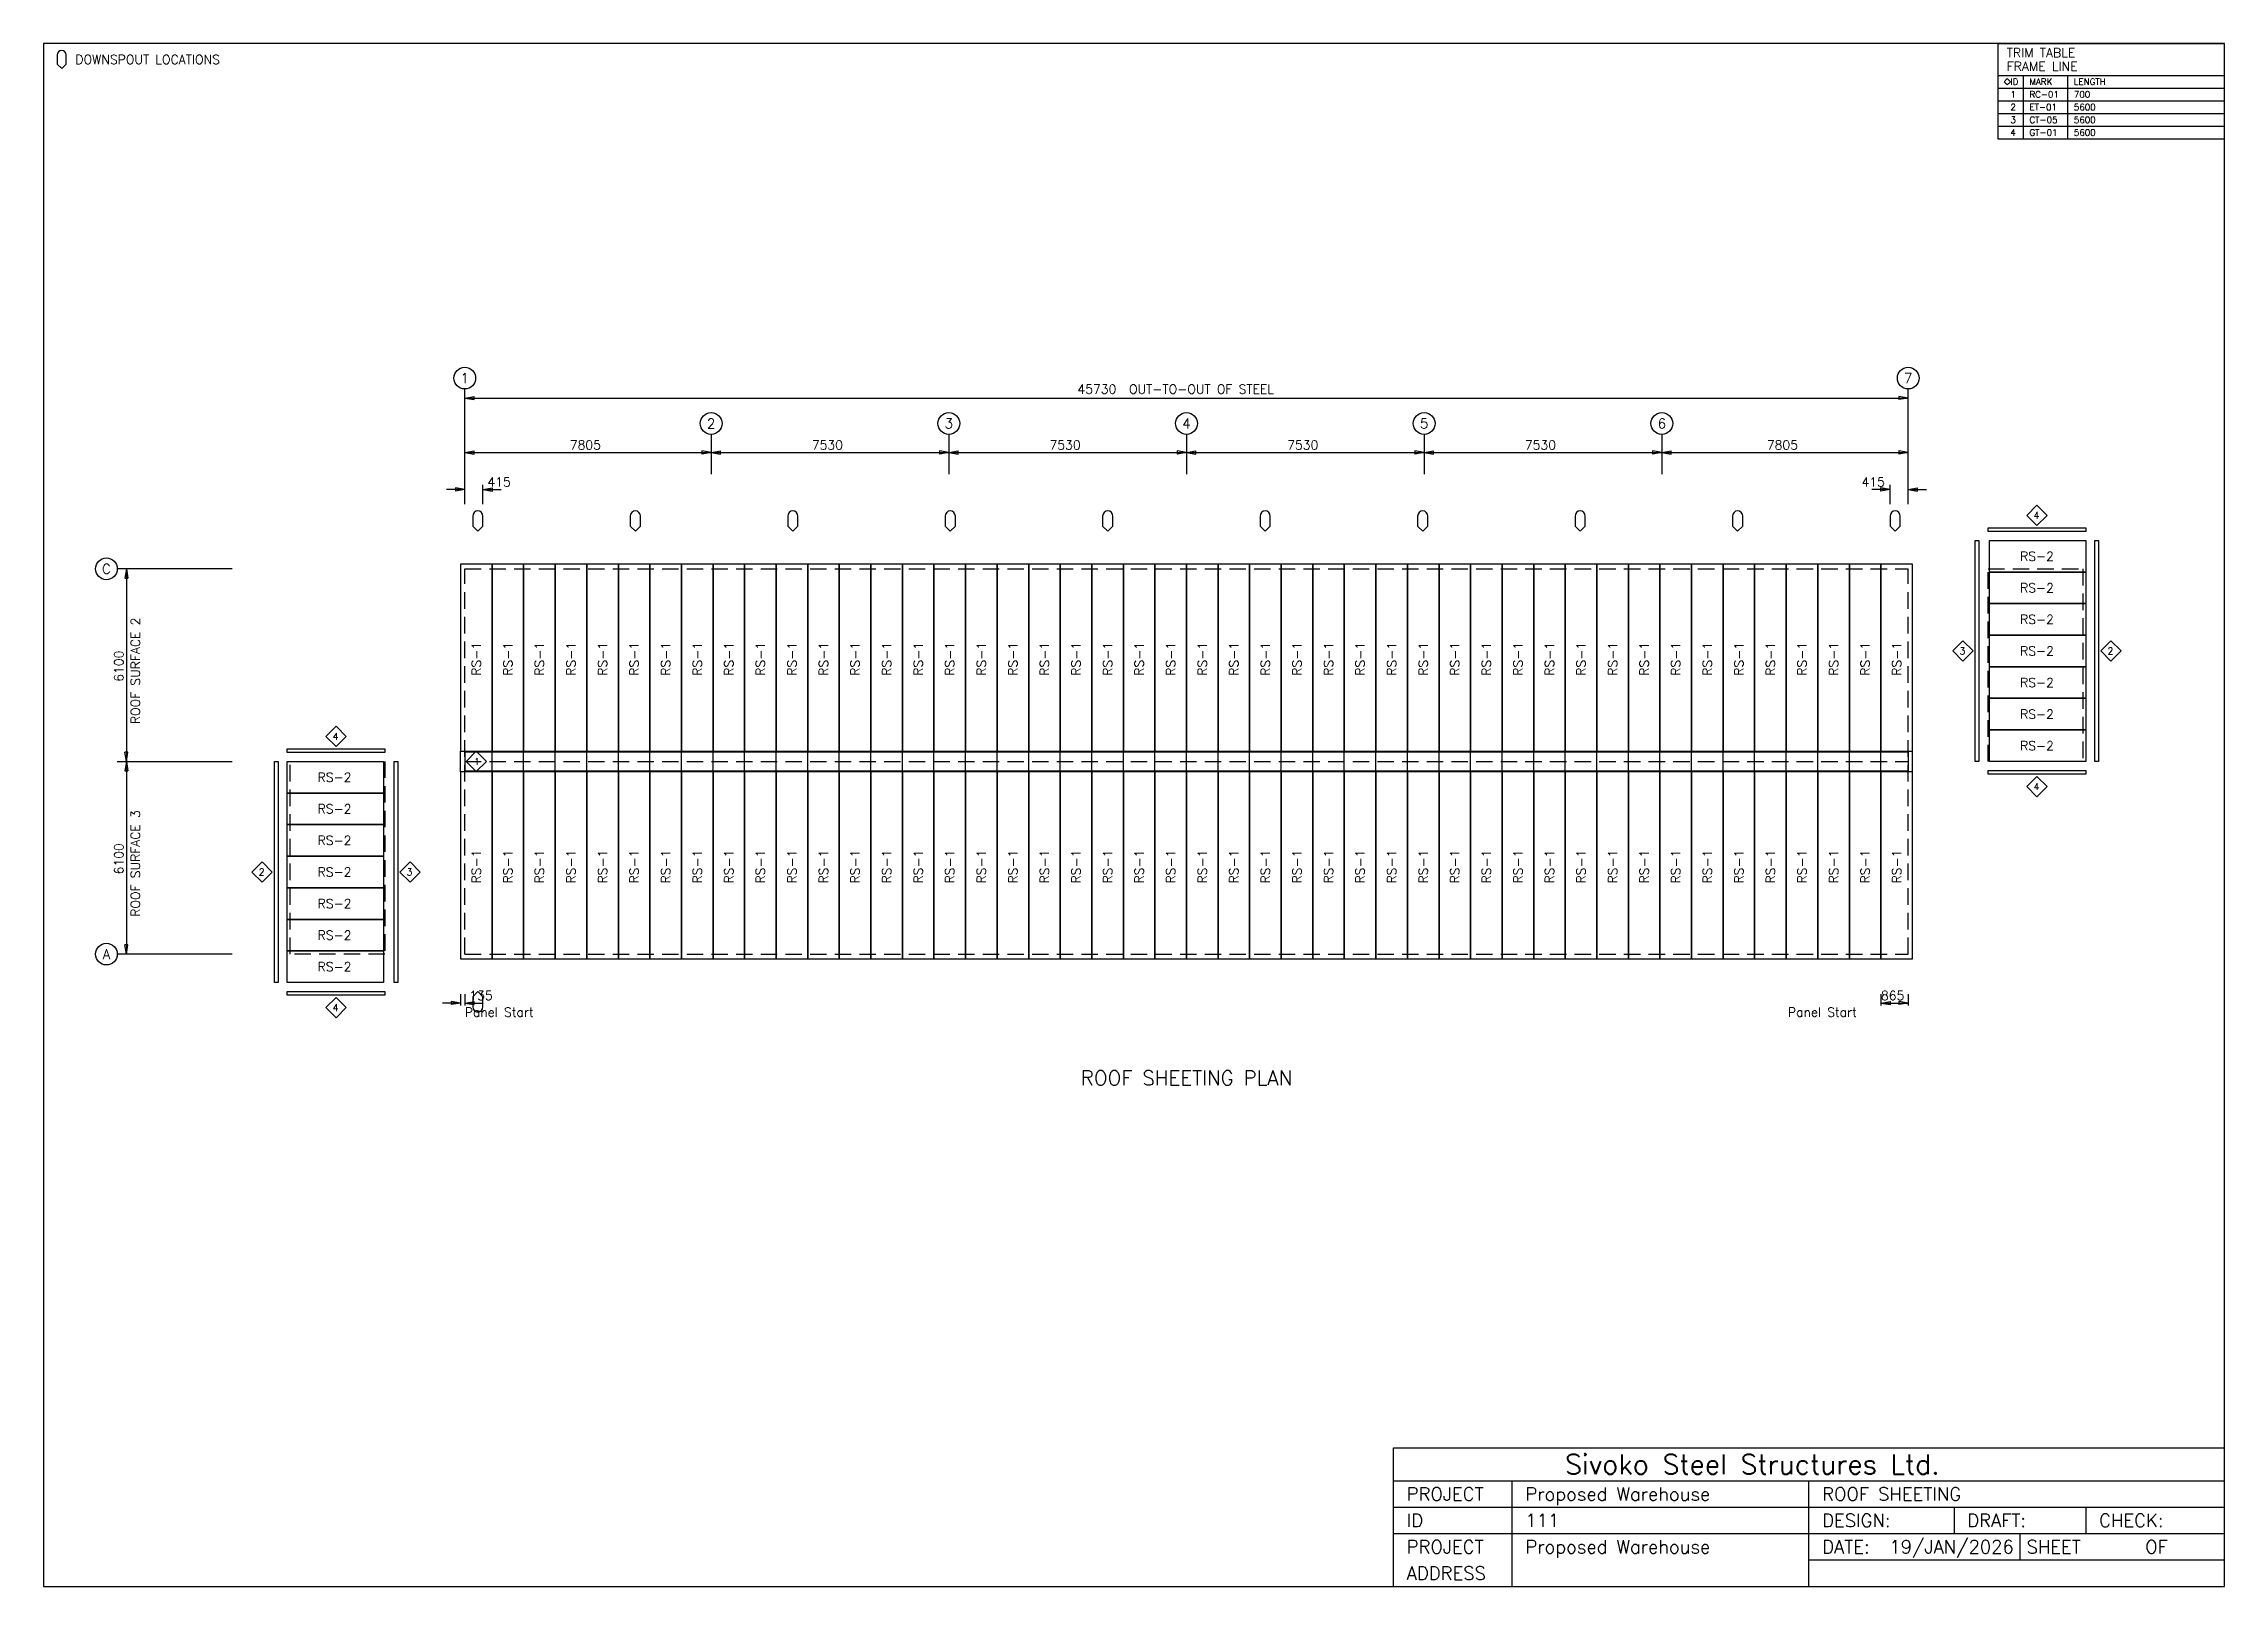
# Model space of a CAD drawing. Extents: x 0 to 69090, y 0 to 48856.
import ezdxf
from ezdxf.enums import TextEntityAlignment as Align

# ---------------------------------------------------------------- set-up
doc = ezdxf.new("R2010")
doc.units = 0
doc.linetypes.add('CONTIN', pattern=[0])
doc.linetypes.add('DASHED', pattern=[781.39, 522.29, -259.1])
doc.layers.get('0').update_dxf_attribs({"linetype": 'CONTIN'})
for name, color, linetype in [('1', 7, 'CONTIN'), ('11', 7, 'CONTIN'), ('12', 6, 'CONTIN'), ('13', 1, 'CONTIN'), ('14', 7, 'CONTIN'), ('15', 7, 'CONTIN'), ('2', 6, 'CONTIN'), ('22', 7, 'CONTIN'), ('3', 7, 'CONTIN'), ('5', 5, 'DASHED')]:
    doc.layers.add(name, color=color, linetype=linetype)
doc.styles.add('SIMPLEX', font='SIMPLEX')

# ---------------------------------------------------------------- blocks, each defined once
blk = doc.blocks.new('DIAMOND')
for p, q in [((0, 25.4), (-12.7, 12.7)), ((-12.7, 12.7), (0, 0)), ((12.7, 12.7), (0, 25.4)), ((0, 0), (12.7, 12.7))]:
    blk.add_line(p, q)
blk = doc.blocks.new('ARROW')
for p, q in [((0, 0), (-298.74792, 49.791317)), ((-298.74792, 49.791317), (-298.74792, -49.791317)), ((0, 0), (-298.74792, -49.791317))]:
    blk.add_line(p, q)
blk = doc.blocks.new('SHIELD')
for p, q in [((-12.7, 38.1), (-12.7, 12.7)), ((-12.7, 12.7), (0, 0)), ((0, 0), (12.7, 12.7)), ((12.7, 12.7), (12.7, 38.1))]:
    blk.add_line(p, q)
blk.add_arc((0, 38.1), 12.7, 0, 180)
blk = doc.blocks.new('ROFSHT')
at = {"layer": '1'}
for p, q in [((48257.8672, 13387.2559), (48257.8672, 13502.1582)), ((48257.8672, 13502.1582), (51357.8672, 13502.1582)), ((51357.8672, 13387.2559), (48257.8672, 13387.2559)), ((51357.8672, 13502.1582), (51357.8672, 13387.2559)), ((47855.707, 6100), (47855.707, 13099.999)), ((47855.707, 13099.999), (47970.6094, 13099.999)), ((47970.6094, 13099.999), (47970.6094, 6100)), ((48307.8672, 12099.999), (48307.8672, 13099.999)), ((48307.8672, 13099.999), (51357.8672, 13099.999)), ((51357.8672, 13099.999), (51357.8672, 12099.999)), ((51645.1211, 6100), (51645.1211, 13099.999)), ((51645.1211, 13099.999), (51760.0234, 13099.999)), ((51760.0234, 13099.999), (51760.0234, 6100)), ((-135.00105, 12349.2549), (-135.00105, 6428.56152)), ((864.99896, 12349.2549), (-135.00105, 12349.2549)), ((864.99896, 6428.56152), (864.99896, 12349.2549)), ((864.99896, 12349.2549), (864.99896, 6428.56152)), ((1864.9989, 12349.2549), (864.99896, 12349.2549)), ((1864.9989, 6428.56152), (1864.9989, 12349.2549)), ((1864.9989, 12349.2549), (1864.9989, 6428.56152)), ((2864.99902, 12349.2549), (1864.9989, 12349.2549)), ((2864.99902, 6428.56152), (2864.99902, 12349.2549)), ((2864.99902, 12349.2549), (2864.99902, 6428.56152)), ((3864.99902, 12349.2549), (2864.99902, 12349.2549)), ((3864.99902, 6428.56152), (3864.99902, 12349.2549)), ((3864.99902, 12349.2549), (3864.99902, 6428.56152)), ((4864.99902, 12349.2549), (3864.99902, 12349.2549)), ((4864.99902, 6428.56152), (4864.99902, 12349.2549)), ((4864.99902, 12349.2549), (4864.99902, 6428.56152)), ((5864.99951, 12349.2549), (4864.99902, 12349.2549)), ((5864.99902, 12349.2549), (5864.99902, 6428.56152)), ((6864.99854, 12349.2549), (5864.99902, 12349.2549)), ((5864.99951, 6428.56152), (5864.99951, 12349.2549)), ((6864.99854, 6428.56152), (6864.99854, 12349.2549)), ((6864.99854, 12349.2549), (6864.99854, 6428.56152)), ((7864.99902, 12349.2549), (6864.99854, 12349.2549)), ((7864.99902, 6428.56152), (7864.99902, 12349.2549)), ((7864.99902, 12349.2549), (7864.99902, 6428.56152)), ((8864.99902, 12349.2549), (7864.99902, 12349.2549)), ((8864.99902, 6428.56152), (8864.99902, 12349.2549)), ((8864.99902, 12349.2549), (8864.99902, 6428.56152)), ((9864.99902, 12349.2549), (8864.99902, 12349.2549)), ((9864.99902, 6428.56152), (9864.99902, 12349.2549)), ((9864.99902, 12349.2549), (9864.99902, 6428.56152)), ((10864.999, 12349.2549), (9864.99902, 12349.2549)), ((10864.999, 6428.56152), (10864.999, 12349.2549)), ((10864.999, 12349.2549), (10864.999, 6428.56152)), ((11864.999, 12349.2549), (10864.999, 12349.2549)), ((11864.999, 6428.56152), (11864.999, 12349.2549)), ((11864.999, 12349.2549), (11864.999, 6428.56152)), ((12864.999, 12349.2549), (11864.999, 12349.2549)), ((12864.999, 6428.56152), (12864.999, 12349.2549)), ((12864.999, 12349.2549), (12864.999, 6428.56152)), ((13864.998, 12349.2549), (12864.999, 12349.2549)), ((13864.998, 6428.56152), (13864.998, 12349.2549)), ((13864.998, 12349.2549), (13864.998, 6428.56152)), ((14864.998, 12349.2549), (13864.998, 12349.2549)), ((14864.998, 6428.56152), (14864.998, 12349.2549)), ((14864.998, 12349.2549), (14864.998, 6428.56152)), ((15864.998, 12349.2549), (14864.998, 12349.2549)), ((15864.998, 6428.56152), (15864.998, 12349.2549)), ((15864.998, 12349.2549), (15864.998, 6428.56152)), ((16864.998, 12349.2549), (15864.998, 12349.2549)), ((16864.998, 6428.56152), (16864.998, 12349.2549)), ((16864.998, 12349.2549), (16864.998, 6428.56152)), ((17864.998, 12349.2549), (16864.998, 12349.2549)), ((17864.998, 6428.56152), (17864.998, 12349.2549)), ((17865, 12349.2549), (17865, 6428.56152)), ((18864.998, 12349.2549), (17865, 12349.2549)), ((18864.998, 6428.56152), (18864.998, 12349.2549)), ((18864.998, 12349.2549), (18864.998, 6428.56152)), ((19864.998, 12349.2549), (18864.998, 12349.2549)), ((19864.998, 6428.56152), (19864.998, 12349.2549)), ((19865, 12349.2549), (19865, 6428.56152)), ((20864.998, 12349.2549), (19865, 12349.2549)), ((20864.998, 6428.56152), (20864.998, 12349.2549)), ((20864.998, 12349.2549), (20864.998, 6428.56152)), ((21864.998, 12349.2549), (20864.998, 12349.2549)), ((21864.998, 6428.56152), (21864.998, 12349.2549)), ((21864.998, 12349.2549), (21864.998, 6428.56152)), ((22864.998, 12349.2549), (21864.998, 12349.2549)), ((22864.998, 6428.56152), (22864.998, 12349.2549)), ((22865, 12349.2549), (22865, 6428.56152)), ((23864.998, 12349.2549), (22865, 12349.2549)), ((23864.998, 6428.56152), (23864.998, 12349.2549)), ((23864.998, 12349.2549), (23864.998, 6428.56152)), ((24864.998, 12349.2549), (23864.998, 12349.2549)), ((24864.998, 6428.56152), (24864.998, 12349.2549)), ((24864.998, 12349.2549), (24864.998, 6428.56152)), ((25864.998, 12349.2549), (24864.998, 12349.2549)), ((25864.998, 6428.56152), (25864.998, 12349.2549)), ((25865, 12349.2549), (25865, 6428.56152)), ((26864.998, 12349.2549), (25865, 12349.2549)), ((26864.998, 6428.56152), (26864.998, 12349.2549)), ((26865.002, 12349.2549), (26865.002, 6428.56152)), ((27865.002, 12349.2549), (26865.002, 12349.2549)), ((27864.9961, 12349.2549), (27864.9961, 6428.56152)), ((28864.998, 12349.2549), (27864.9961, 12349.2549)), ((27865.002, 6428.56152), (27865.002, 12349.2549)), ((28864.998, 6428.56152), (28864.998, 12349.2549)), ((28864.998, 12349.2549), (28864.998, 6428.56152)), ((29864.998, 12349.2549), (28864.998, 12349.2549)), ((29864.998, 6428.56152), (29864.998, 12349.2549)), ((29864.998, 12349.2549), (29864.998, 6428.56152)), ((30864.998, 12349.2549), (29864.998, 12349.2549)), ((30864.998, 6428.56152), (30864.998, 12349.2549)), ((30864.998, 12349.2549), (30864.998, 6428.56152)), ((31864.998, 12349.2549), (30864.998, 12349.2549)), ((31864.998, 6428.56152), (31864.998, 12349.2549)), ((31864.998, 12349.2549), (31864.998, 6428.56152)), ((32865, 12349.2549), (31864.998, 12349.2549)), ((32865, 6428.56152), (32865, 12349.2549)), ((32865, 12349.2549), (32865, 6428.56152)), ((33865.0039, 12349.2549), (32865, 12349.2549)), ((33864.9961, 12349.2549), (33864.9961, 6428.56152)), ((34864.9961, 12349.2549), (33864.9961, 12349.2549)), ((33865.0039, 6428.56152), (33865.0039, 12349.2549)), ((34864.9961, 6428.56152), (34864.9961, 12349.2549)), ((34864.9961, 12349.2549), (34864.9961, 6428.56152)), ((35864.9961, 12349.2549), (34864.9961, 12349.2549)), ((35864.9961, 6428.56152), (35864.9961, 12349.2549)), ((35864.9961, 12349.2549), (35864.9961, 6428.56152)), ((36865, 12349.2549), (35864.9961, 12349.2549)), ((36865, 6428.56152), (36865, 12349.2549)), ((36865, 12349.2549), (36865, 6428.56152)), ((37865, 12349.2549), (36865, 12349.2549)), ((37865, 6428.56152), (37865, 12349.2549)), ((37865, 12349.2549), (37865, 6428.56152)), ((38865, 12349.2549), (37865, 12349.2549)), ((38865, 6428.56152), (38865, 12349.2549)), ((38865, 12349.2549), (38865, 6428.56152)), ((39865, 12349.2549), (38865, 12349.2549)), ((39865, 6428.56152), (39865, 12349.2549)), ((39865, 12349.2549), (39865, 6428.56152)), ((40865.0039, 12349.2549), (39865, 12349.2549)), ((40864.9961, 12349.2549), (40864.9961, 6428.56152)), ((41864.9961, 12349.2549), (40864.9961, 12349.2549)), ((40865.0039, 6428.56152), (40865.0039, 12349.2549)), ((41864.9961, 6428.56152), (41864.9961, 12349.2549)), ((41864.9961, 12349.2549), (41864.9961, 6428.56152)), ((42865, 12349.2549), (41864.9961, 12349.2549)), ((42865, 6428.56152), (42865, 12349.2549)), ((42865, 12349.2549), (42865, 6428.56152)), ((43865, 12349.2549), (42865, 12349.2549)), ((43865, 6428.56152), (43865, 12349.2549)), ((43865, 12349.2549), (43865, 6428.56152)), ((44865, 12349.2549), (43865, 12349.2549)), ((44865, 6428.56152), (44865, 12349.2549)), ((44865, 12349.2549), (44865, 6428.56152)), ((45865, 12349.2549), (44865, 12349.2549)), ((45865, 6428.56152), (45865, 12349.2549)), ((48307.8672, 11099.999), (48307.8672, 12099.999)), ((48307.8672, 12099.999), (51357.8672, 12099.999)), ((51357.8672, 12099.999), (48307.8672, 12099.999)), ((51357.8672, 12099.999), (51357.8672, 11099.999)), ((48307.8672, 10099.999), (48307.8672, 11099.999)), ((48307.8672, 11099.999), (51357.8672, 11099.999)), ((51357.8672, 11099.999), (48307.8672, 11099.999)), ((51357.8672, 11099.999), (51357.8672, 10099.999)), ((48307.8672, 9099.99902), (48307.8672, 10099.999)), ((48307.8672, 10099.999), (51357.8672, 10099.999)), ((51357.8672, 10099.999), (48307.8672, 10099.999)), ((51357.8672, 10099.999), (51357.8672, 9099.99902)), ((48307.8672, 8100), (48307.8672, 9099.99902)), ((48307.8672, 9099.99902), (51357.8672, 9099.99902)), ((51357.8672, 9099.99902), (48307.8672, 9099.99902)), ((51357.8672, 9099.99902), (51357.8672, 8100)), ((48307.8672, 7100), (48307.8672, 8100)), ((48307.8672, 8100), (51357.8672, 8100)), ((51357.8672, 8100), (48307.8672, 8100)), ((51357.8672, 8100), (51357.8672, 7100)), ((48307.8672, 6100), (48307.8672, 7100)), ((48307.8672, 7100), (51357.8672, 7100)), ((51357.8672, 7100), (48307.8672, 7100)), ((51357.8672, 7100), (51357.8672, 6100)), ((-5627.8672, 6387.25781), (-5627.8672, 6502.16064)), ((-5627.8672, 6502.16064), (-2527.8672, 6502.16064)), ((-2527.8672, 6387.25781), (-5627.8672, 6387.25781)), ((-2527.8672, 6502.16064), (-2527.8672, 6387.25781)), ((-135.00105, 5771.43848), (-135.00105, 6431.83887)), ((-135.00105, 6428.56152), (864.99896, 6428.56152)), ((0, 6404.7998), (45730, 6404.7998)), ((0, 6404.7998), (0, 5795.2002)), ((864.99896, 5771.43848), (864.99896, 6431.83887)), ((864.99896, 5771.43848), (864.99896, 6431.83887)), ((864.99896, 6428.56152), (1864.9989, 6428.56152)), ((1864.9989, 5771.43848), (1864.9989, 6431.83887)), ((1864.9989, 5771.43848), (1864.9989, 6431.83887)), ((1864.9989, 6428.56152), (2864.99902, 6428.56152)), ((2864.99902, 5771.43848), (2864.99902, 6431.83887)), ((2864.99902, 5771.43848), (2864.99902, 6431.83887)), ((2864.99902, 6428.56152), (3864.99902, 6428.56152)), ((3864.99902, 5771.43848), (3864.99902, 6431.83887)), ((3864.99902, 5771.43848), (3864.99902, 6431.83887)), ((3864.99902, 6428.56152), (4864.99902, 6428.56152)), ((4864.99902, 5771.43848), (4864.99902, 6431.83887)), ((4864.99902, 5771.43848), (4864.99902, 6431.83887)), ((4864.99902, 6428.56152), (5864.99951, 6428.56152)), ((5864.99902, 5771.43848), (5864.99902, 6431.83887)), ((5864.99902, 6428.56152), (6864.99854, 6428.56152)), ((5864.99951, 5771.43848), (5864.99951, 6431.83887)), ((6864.99854, 5771.43848), (6864.99854, 6431.83887)), ((6864.99854, 5771.43848), (6864.99854, 6431.83887)), ((6864.99854, 6428.56152), (7864.99902, 6428.56152)), ((7864.99902, 5771.43848), (7864.99902, 6431.83887)), ((7864.99902, 5771.43848), (7864.99902, 6431.83887)), ((7864.99902, 6428.56152), (8864.99902, 6428.56152)), ((8864.99902, 5771.43848), (8864.99902, 6431.83887)), ((8864.99902, 5771.43848), (8864.99902, 6431.83887)), ((8864.99902, 6428.56152), (9864.99902, 6428.56152)), ((9864.99902, 5771.43848), (9864.99902, 6431.83887)), ((9864.99902, 5771.43848), (9864.99902, 6431.83887)), ((9864.99902, 6428.56152), (10864.999, 6428.56152)), ((10864.999, 5771.43848), (10864.999, 6431.83887)), ((10864.999, 5771.43848), (10864.999, 6431.83887)), ((10864.999, 6428.56152), (11864.999, 6428.56152)), ((11864.999, 5771.43848), (11864.999, 6431.83887)), ((11864.999, 5771.43848), (11864.999, 6431.83887)), ((11864.999, 6428.56152), (12864.999, 6428.56152)), ((12864.999, 5771.43848), (12864.999, 6431.83887)), ((12864.999, 5771.43848), (12864.999, 6431.83887)), ((12864.999, 6428.56152), (13864.998, 6428.56152)), ((13864.998, 5771.43848), (13864.998, 6431.83887)), ((13864.998, 5771.43848), (13864.998, 6431.83887)), ((13864.998, 6428.56152), (14864.998, 6428.56152)), ((14864.998, 5771.43848), (14864.998, 6431.83887)), ((14864.998, 5771.43848), (14864.998, 6431.83887)), ((14864.998, 6428.56152), (15864.998, 6428.56152)), ((15864.998, 5771.43848), (15864.998, 6431.83887)), ((15864.998, 5771.43848), (15864.998, 6431.83887)), ((15864.998, 6428.56152), (16864.998, 6428.56152)), ((16864.998, 5771.43848), (16864.998, 6431.83887)), ((16864.998, 5771.43848), (16864.998, 6431.83887)), ((16864.998, 6428.56152), (17864.998, 6428.56152)), ((17864.998, 5771.43848), (17864.998, 6431.83887)), ((17865, 5771.43848), (17865, 6431.83887)), ((17865, 6428.56152), (18864.998, 6428.56152)), ((18864.998, 5771.43848), (18864.998, 6431.83887)), ((18864.998, 5771.43848), (18864.998, 6431.83887)), ((18864.998, 6428.56152), (19864.998, 6428.56152)), ((19864.998, 5771.43848), (19864.998, 6431.83887)), ((19865, 5771.43848), (19865, 6431.83887)), ((19865, 6428.56152), (20864.998, 6428.56152)), ((20864.998, 5771.43848), (20864.998, 6431.83887)), ((20864.998, 5771.43848), (20864.998, 6431.83887)), ((20864.998, 6428.56152), (21864.998, 6428.56152)), ((21864.998, 5771.43848), (21864.998, 6431.83887)), ((21864.998, 5771.43848), (21864.998, 6431.83887)), ((21864.998, 6428.56152), (22864.998, 6428.56152)), ((22864.998, 5771.43848), (22864.998, 6431.83887)), ((22865, 5771.43848), (22865, 6431.83887)), ((22865, 6428.56152), (23864.998, 6428.56152)), ((23864.998, 5771.43848), (23864.998, 6431.83887)), ((23864.998, 5771.43848), (23864.998, 6431.83887)), ((23864.998, 6428.56152), (24864.998, 6428.56152)), ((24864.998, 5771.43848), (24864.998, 6431.83887)), ((24864.998, 5771.43848), (24864.998, 6431.83887)), ((24864.998, 6428.56152), (25864.998, 6428.56152)), ((25864.998, 5771.43848), (25864.998, 6431.83887)), ((25865, 5771.43848), (25865, 6431.83887)), ((25865, 6428.56152), (26864.998, 6428.56152)), ((26864.998, 5771.43848), (26864.998, 6431.83887)), ((26865.002, 5771.43848), (26865.002, 6431.83887)), ((26865.002, 6428.56152), (27865.002, 6428.56152)), ((27864.9961, 5771.43848), (27864.9961, 6431.83887)), ((27864.9961, 6428.56152), (28864.998, 6428.56152)), ((27865.002, 5771.43848), (27865.002, 6431.83887)), ((28864.998, 5771.43848), (28864.998, 6431.83887)), ((28864.998, 5771.43848), (28864.998, 6431.83887)), ((28864.998, 6428.56152), (29864.998, 6428.56152)), ((29864.998, 5771.43848), (29864.998, 6431.83887)), ((29864.998, 5771.43848), (29864.998, 6431.83887)), ((29864.998, 6428.56152), (30864.998, 6428.56152)), ((30864.998, 5771.43848), (30864.998, 6431.83887)), ((30864.998, 5771.43848), (30864.998, 6431.83887)), ((30864.998, 6428.56152), (31864.998, 6428.56152)), ((31864.998, 5771.43848), (31864.998, 6431.83887)), ((31864.998, 5771.43848), (31864.998, 6431.83887)), ((31864.998, 6428.56152), (32865, 6428.56152)), ((32865, 5771.43848), (32865, 6431.83887)), ((32865, 5771.43848), (32865, 6431.83887)), ((32865, 6428.56152), (33865.0039, 6428.56152)), ((33864.9961, 5771.43848), (33864.9961, 6431.83887)), ((33864.9961, 6428.56152), (34864.9961, 6428.56152)), ((33865.0039, 5771.43848), (33865.0039, 6431.83887)), ((34864.9961, 5771.43848), (34864.9961, 6431.83887)), ((34864.9961, 5771.43848), (34864.9961, 6431.83887)), ((34864.9961, 6428.56152), (35864.9961, 6428.56152)), ((35864.9961, 5771.43848), (35864.9961, 6431.83887)), ((35864.9961, 5771.43848), (35864.9961, 6431.83887)), ((35864.9961, 6428.56152), (36865, 6428.56152)), ((36865, 5771.43848), (36865, 6431.83887)), ((36865, 5771.43848), (36865, 6431.83887)), ((36865, 6428.56152), (37865, 6428.56152)), ((37865, 5771.43848), (37865, 6431.83887)), ((37865, 5771.43848), (37865, 6431.83887)), ((37865, 6428.56152), (38865, 6428.56152)), ((38865, 5771.43848), (38865, 6431.83887)), ((38865, 5771.43848), (38865, 6431.83887)), ((38865, 6428.56152), (39865, 6428.56152)), ((39865, 5771.43848), (39865, 6431.83887)), ((39865, 5771.43848), (39865, 6431.83887)), ((39865, 6428.56152), (40865.0039, 6428.56152)), ((40864.9961, 5771.43848), (40864.9961, 6431.83887)), ((40864.9961, 6428.56152), (41864.9961, 6428.56152)), ((40865.0039, 5771.43848), (40865.0039, 6431.83887)), ((41864.9961, 5771.43848), (41864.9961, 6431.83887)), ((41864.9961, 5771.43848), (41864.9961, 6431.83887)), ((41864.9961, 6428.56152), (42865, 6428.56152)), ((42865, 5771.43848), (42865, 6431.83887)), ((42865, 5771.43848), (42865, 6431.83887)), ((42865, 6428.56152), (43865, 6428.56152)), ((43865, 5771.43848), (43865, 6431.83887)), ((43865, 5771.43848), (43865, 6431.83887)), ((43865, 6428.56152), (44865, 6428.56152)), ((44865, 5771.43848), (44865, 6431.83887)), ((44865, 5771.43848), (44865, 6431.83887)), ((44865, 6428.56152), (45865, 6428.56152)), ((45730, 6404.7998), (45730, 5795.2002)), ((45865, 5771.43848), (45865, 6431.83887)), ((-6030.0278, -899.9989), (-6030.0278, 6100)), ((-6030.0278, 6100), (-5915.125, 6100)), ((-5915.125, 6100), (-5915.125, -899.9989)), ((-5627.8672, 5100.00049), (-5627.8672, 6100)), ((-5627.8672, 6100), (-2577.8672, 6100)), ((-2577.8672, 6100), (-2577.8672, 5100.00049)), ((-2240.6096, -899.9989), (-2240.6096, 6100)), ((-2240.6096, 6100), (-2125.7065, 6100)), ((-2125.7065, 6100), (-2125.7065, -899.9989)), ((-135.00105, 5771.43848), (-135.00105, -149.25562)), ((864.99896, 5771.43848), (-135.00105, 5771.43848)), ((45730, 5795.2002), (0, 5795.2002)), ((864.99896, -149.25562), (864.99896, 5771.43848)), ((864.99896, 5771.43848), (864.99896, -149.25562)), ((1864.9989, 5771.43848), (864.99896, 5771.43848)), ((1864.9989, -149.25562), (1864.9989, 5771.43848)), ((1864.9989, 5771.43848), (1864.9989, -149.25562)), ((2864.99902, 5771.43848), (1864.9989, 5771.43848)), ((2864.99902, -149.25562), (2864.99902, 5771.43848)), ((2864.99902, 5771.43848), (2864.99902, -149.25562)), ((3864.99902, 5771.43848), (2864.99902, 5771.43848)), ((3864.99902, -149.25562), (3864.99902, 5771.43848)), ((3864.99902, 5771.43848), (3864.99902, -149.25562)), ((4864.99902, 5771.43848), (3864.99902, 5771.43848)), ((4864.99902, -149.25562), (4864.99902, 5771.43848)), ((4864.99902, 5771.43848), (4864.99902, -149.25562)), ((5864.99951, 5771.43848), (4864.99902, 5771.43848)), ((5864.99902, 5771.43848), (5864.99902, -149.25562)), ((6864.99854, 5771.43848), (5864.99902, 5771.43848)), ((5864.99951, -149.25562), (5864.99951, 5771.43848)), ((6864.99854, -149.25562), (6864.99854, 5771.43848)), ((6864.99854, 5771.43848), (6864.99854, -149.25562)), ((7864.99902, 5771.43848), (6864.99854, 5771.43848)), ((7864.99902, -149.25562), (7864.99902, 5771.43848)), ((7864.99902, 5771.43848), (7864.99902, -149.25562)), ((8864.99902, 5771.43848), (7864.99902, 5771.43848)), ((8864.99902, -149.25562), (8864.99902, 5771.43848)), ((8864.99902, 5771.43848), (8864.99902, -149.25562)), ((9864.99902, 5771.43848), (8864.99902, 5771.43848)), ((9864.99902, -149.25562), (9864.99902, 5771.43848)), ((9864.99902, 5771.43848), (9864.99902, -149.25562)), ((10864.999, 5771.43848), (9864.99902, 5771.43848)), ((10864.999, -149.25562), (10864.999, 5771.43848)), ((10864.999, 5771.43848), (10864.999, -149.25562)), ((11864.999, 5771.43848), (10864.999, 5771.43848)), ((11864.999, -149.25562), (11864.999, 5771.43848)), ((11864.999, 5771.43848), (11864.999, -149.25562)), ((12864.999, 5771.43848), (11864.999, 5771.43848)), ((12864.999, -149.25562), (12864.999, 5771.43848)), ((12864.999, 5771.43848), (12864.999, -149.25562)), ((13864.998, 5771.43848), (12864.999, 5771.43848)), ((13864.998, -149.25562), (13864.998, 5771.43848)), ((13864.998, 5771.43848), (13864.998, -149.25562)), ((14864.998, 5771.43848), (13864.998, 5771.43848)), ((14864.998, -149.25562), (14864.998, 5771.43848)), ((14864.998, 5771.43848), (14864.998, -149.25562)), ((15864.998, 5771.43848), (14864.998, 5771.43848)), ((15864.998, -149.25562), (15864.998, 5771.43848)), ((15864.998, 5771.43848), (15864.998, -149.25562)), ((16864.998, 5771.43848), (15864.998, 5771.43848)), ((16864.998, -149.25562), (16864.998, 5771.43848)), ((16864.998, 5771.43848), (16864.998, -149.25562)), ((17864.998, 5771.43848), (16864.998, 5771.43848)), ((17864.998, -149.25562), (17864.998, 5771.43848)), ((17865, 5771.43848), (17865, -149.25562)), ((18864.998, 5771.43848), (17865, 5771.43848)), ((18864.998, -149.25562), (18864.998, 5771.43848)), ((18864.998, 5771.43848), (18864.998, -149.25562)), ((19864.998, 5771.43848), (18864.998, 5771.43848)), ((19864.998, -149.25562), (19864.998, 5771.43848)), ((19865, 5771.43848), (19865, -149.25562)), ((20864.998, 5771.43848), (19865, 5771.43848)), ((20864.998, -149.25562), (20864.998, 5771.43848)), ((20864.998, 5771.43848), (20864.998, -149.25562)), ((21864.998, 5771.43848), (20864.998, 5771.43848)), ((21864.998, -149.25562), (21864.998, 5771.43848)), ((21864.998, 5771.43848), (21864.998, -149.25562)), ((22864.998, 5771.43848), (21864.998, 5771.43848)), ((22864.998, -149.25562), (22864.998, 5771.43848)), ((22865, 5771.43848), (22865, -149.25562)), ((23864.998, 5771.43848), (22865, 5771.43848)), ((23864.998, -149.25562), (23864.998, 5771.43848)), ((23864.998, 5771.43848), (23864.998, -149.25562)), ((24864.998, 5771.43848), (23864.998, 5771.43848)), ((24864.998, -149.25562), (24864.998, 5771.43848)), ((24864.998, 5771.43848), (24864.998, -149.25562)), ((25864.998, 5771.43848), (24864.998, 5771.43848)), ((25864.998, -149.25562), (25864.998, 5771.43848)), ((25865, 5771.43848), (25865, -149.25562)), ((26864.998, 5771.43848), (25865, 5771.43848)), ((26864.998, -149.25562), (26864.998, 5771.43848)), ((26865.002, 5771.43848), (26865.002, -149.25562)), ((27865.002, 5771.43848), (26865.002, 5771.43848)), ((27864.9961, 5771.43848), (27864.9961, -149.25562)), ((28864.998, 5771.43848), (27864.9961, 5771.43848)), ((27865.002, -149.25562), (27865.002, 5771.43848)), ((28864.998, -149.25562), (28864.998, 5771.43848)), ((28864.998, 5771.43848), (28864.998, -149.25562)), ((29864.998, 5771.43848), (28864.998, 5771.43848)), ((29864.998, -149.25562), (29864.998, 5771.43848)), ((29864.998, 5771.43848), (29864.998, -149.25562)), ((30864.998, 5771.43848), (29864.998, 5771.43848)), ((30864.998, -149.25562), (30864.998, 5771.43848)), ((30864.998, 5771.43848), (30864.998, -149.25562)), ((31864.998, 5771.43848), (30864.998, 5771.43848)), ((31864.998, -149.25562), (31864.998, 5771.43848)), ((31864.998, 5771.43848), (31864.998, -149.25562)), ((32865, 5771.43848), (31864.998, 5771.43848)), ((32865, -149.25562), (32865, 5771.43848)), ((32865, 5771.43848), (32865, -149.25562)), ((33865.0039, 5771.43848), (32865, 5771.43848)), ((33864.9961, 5771.43848), (33864.9961, -149.25562)), ((34864.9961, 5771.43848), (33864.9961, 5771.43848)), ((33865.0039, -149.25562), (33865.0039, 5771.43848)), ((34864.9961, -149.25562), (34864.9961, 5771.43848)), ((34864.9961, 5771.43848), (34864.9961, -149.25562)), ((35864.9961, 5771.43848), (34864.9961, 5771.43848)), ((35864.9961, -149.25562), (35864.9961, 5771.43848)), ((35864.9961, 5771.43848), (35864.9961, -149.25562)), ((36865, 5771.43848), (35864.9961, 5771.43848)), ((36865, -149.25562), (36865, 5771.43848)), ((36865, 5771.43848), (36865, -149.25562)), ((37865, 5771.43848), (36865, 5771.43848)), ((37865, -149.25562), (37865, 5771.43848)), ((37865, 5771.43848), (37865, -149.25562)), ((38865, 5771.43848), (37865, 5771.43848)), ((38865, -149.25562), (38865, 5771.43848)), ((38865, 5771.43848), (38865, -149.25562)), ((39865, 5771.43848), (38865, 5771.43848)), ((39865, -149.25562), (39865, 5771.43848)), ((39865, 5771.43848), (39865, -149.25562)), ((40865.0039, 5771.43848), (39865, 5771.43848)), ((40864.9961, 5771.43848), (40864.9961, -149.25562)), ((41864.9961, 5771.43848), (40864.9961, 5771.43848)), ((40865.0039, -149.25562), (40865.0039, 5771.43848)), ((41864.9961, -149.25562), (41864.9961, 5771.43848)), ((41864.9961, 5771.43848), (41864.9961, -149.25562)), ((42865, 5771.43848), (41864.9961, 5771.43848)), ((42865, -149.25562), (42865, 5771.43848)), ((42865, 5771.43848), (42865, -149.25562)), ((43865, 5771.43848), (42865, 5771.43848)), ((43865, -149.25562), (43865, 5771.43848)), ((43865, 5771.43848), (43865, -149.25562)), ((44865, 5771.43848), (43865, 5771.43848)), ((44865, -149.25562), (44865, 5771.43848)), ((44865, 5771.43848), (44865, -149.25562)), ((45865, 5771.43848), (44865, 5771.43848)), ((45865, -149.25562), (45865, 5771.43848)), ((47970.6094, 6100), (47855.707, 6100)), ((48257.8672, 5697.83936), (48257.8672, 5812.74219)), ((48257.8672, 5812.74219), (51357.8672, 5812.74219)), ((51357.8672, 5697.83936), (48257.8672, 5697.83936)), ((51357.8672, 6100), (48307.8672, 6100)), ((51357.8672, 5812.74219), (51357.8672, 5697.83936)), ((51760.0234, 6100), (51645.1211, 6100)), ((-2577.8672, 5100.00049), (-5627.8672, 5100.00049)), ((-5627.8672, 4100.00049), (-5627.8672, 5100.00049)), ((-5627.8672, 5100.00049), (-2577.8672, 5100.00049)), ((-2577.8672, 5100.00049), (-2577.8672, 4100.00049)), ((-2577.8672, 4100.00049), (-5627.8672, 4100.00049)), ((-5627.8672, 3100.00073), (-5627.8672, 4100.00049)), ((-5627.8672, 4100.00049), (-2577.8672, 4100.00049)), ((-2577.8672, 4100.00049), (-2577.8672, 3100.00073)), ((-2577.8672, 3100.00073), (-5627.8672, 3100.00073)), ((-5627.8672, 2100.00098), (-5627.8672, 3100.00073)), ((-5627.8672, 3100.00073), (-2577.8672, 3100.00073)), ((-2577.8672, 3100.00073), (-2577.8672, 2100.00098)), ((-2577.8672, 2100.00098), (-5627.8672, 2100.00098)), ((-5627.8672, 1100.0011), (-5627.8672, 2100.00098)), ((-5627.8672, 2100.00098), (-2577.8672, 2100.00098)), ((-2577.8672, 2100.00098), (-2577.8672, 1100.0011)), ((-2577.8672, 1100.0011), (-5627.8672, 1100.0011)), ((-5627.8672, 100.00126), (-5627.8672, 1100.0011)), ((-5627.8672, 1100.0011), (-2577.8672, 1100.0011)), ((-2577.8672, 1100.0011), (-2577.8672, 100.00126)), ((-2577.8672, 100.00126), (-5627.8672, 100.00126)), ((-5627.8672, -899.9989), (-5627.8672, 100.00126)), ((-5627.8672, 100.00126), (-2577.8672, 100.00126)), ((-2577.8672, 100.00126), (-2577.8672, -899.9989)), ((-135.00105, -149.25562), (864.99896, -149.25562)), ((864.99896, -149.25562), (1864.9989, -149.25562)), ((1864.9989, -149.25562), (2864.99902, -149.25562)), ((2864.99902, -149.25562), (3864.99902, -149.25562)), ((3864.99902, -149.25562), (4864.99902, -149.25562)), ((4864.99902, -149.25562), (5864.99951, -149.25562)), ((5864.99902, -149.25562), (6864.99854, -149.25562)), ((6864.99854, -149.25562), (7864.99902, -149.25562)), ((7864.99902, -149.25562), (8864.99902, -149.25562)), ((8864.99902, -149.25562), (9864.99902, -149.25562)), ((9864.99902, -149.25562), (10864.999, -149.25562)), ((10864.999, -149.25562), (11864.999, -149.25562)), ((11864.999, -149.25562), (12864.999, -149.25562)), ((12864.999, -149.25562), (13864.998, -149.25562)), ((13864.998, -149.25562), (14864.998, -149.25562)), ((14864.998, -149.25562), (15864.998, -149.25562)), ((15864.998, -149.25562), (16864.998, -149.25562)), ((16864.998, -149.25562), (17864.998, -149.25562)), ((17865, -149.25562), (18864.998, -149.25562)), ((18864.998, -149.25562), (19864.998, -149.25562)), ((19865, -149.25562), (20864.998, -149.25562)), ((20864.998, -149.25562), (21864.998, -149.25562)), ((21864.998, -149.25562), (22864.998, -149.25562)), ((22865, -149.25562), (23864.998, -149.25562)), ((23864.998, -149.25562), (24864.998, -149.25562)), ((24864.998, -149.25562), (25864.998, -149.25562)), ((25865, -149.25562), (26864.998, -149.25562)), ((26865.002, -149.25562), (27865.002, -149.25562)), ((27864.9961, -149.25562), (28864.998, -149.25562)), ((28864.998, -149.25562), (29864.998, -149.25562)), ((29864.998, -149.25562), (30864.998, -149.25562)), ((30864.998, -149.25562), (31864.998, -149.25562)), ((31864.998, -149.25562), (32865, -149.25562)), ((32865, -149.25562), (33865.0039, -149.25562)), ((33864.9961, -149.25562), (34864.9961, -149.25562)), ((34864.9961, -149.25562), (35864.9961, -149.25562)), ((35864.9961, -149.25562), (36865, -149.25562)), ((36865, -149.25562), (37865, -149.25562)), ((37865, -149.25562), (38865, -149.25562)), ((38865, -149.25562), (39865, -149.25562)), ((39865, -149.25562), (40865.0039, -149.25562)), ((40864.9961, -149.25562), (41864.9961, -149.25562)), ((41864.9961, -149.25562), (42865, -149.25562)), ((42865, -149.25562), (43865, -149.25562)), ((43865, -149.25562), (44865, -149.25562)), ((44865, -149.25562), (45865, -149.25562)), ((-5915.125, -899.9989), (-6030.0278, -899.9989)), ((-2577.8672, -899.9989), (-5627.8672, -899.9989)), ((-5627.8672, -1302.1597), (-5627.8672, -1187.2566)), ((-5627.8672, -1187.2566), (-2527.8672, -1187.2566)), ((-2527.8672, -1302.1597), (-5627.8672, -1302.1597)), ((-2527.8672, -1187.2566), (-2527.8672, -1302.1597)), ((-2125.7065, -899.9989), (-2240.6096, -899.9989))]:
    blk.add_line(p, q, dxfattribs=at)
at = {"layer": '12'}
for p, q in [((0, 14253.8926), (0, 17896.3203)), ((45730, 14253.8926), (45730, 17896.3203)), ((7804.99951, 16460.0313), (7804.99951, 15196.0957)), ((15334.998, 16460.0313), (15334.998, 15196.0957)), ((22864.998, 16460.0313), (22864.998, 15196.0957)), ((30395.002, 16460.0313), (30395.002, 15196.0957)), ((37925, 16460.0313), (37925, 15196.0957)), ((0, 14253.8926), (0, 14857.1328)), ((574.51526, 14253.8926), (574.51526, 14857.1328)), ((45155.4844, 14253.8926), (45155.4844, 14857.1328)), ((45730, 14253.8926), (45730, 14857.1328)), ((-7366.3159, 12200), (-11008.743, 12200)), ((-11008.743, 6100), (-7366.3159, 6100)), ((-7366.3159, 0), (-11008.743, 0)), ((-135.00105, -1263.9336), (-135.00105, -1623.0056)), ((0, -1263.9336), (0, -1623.0056)), ((44865, -1263.9336), (44865, -1623.0056)), ((45730, -1263.9336), (45730, -1623.0056))]:
    blk.add_line(p, q, dxfattribs=at)
at = {"layer": '13'}
for centre in [(0, 18241.0293), (45730, 18241.0293), (7804.99951, 16804.7402), (15334.998, 16804.7402), (22864.998, 16804.7402), (30395.002, 16804.7402), (37925, 16804.7402), (-11353.452, 12200), (-11353.452, 0)]:
    blk.add_circle(centre, 344.70914, dxfattribs=at)
at = {"layer": '2'}
for p, q in [((0, 17609.0605), (45730, 17609.0605)), ((0, 15885.5156), (45730, 15885.5156)), ((0, 14713.5059), (-574.51526, 14713.5059)), ((574.51526, 14713.5059), (1149.03052, 14713.5059)), ((45155.4844, 14713.5059), (44580.9727, 14713.5059)), ((45730, 14713.5059), (46304.5117, 14713.5059)), ((-10721.485, 12200), (-10721.485, 0)), ((-135.00105, -1551.1913), (-709.5163, -1551.1913)), ((0, -1551.1913), (574.51526, -1551.1913)), ((44865, -1551.1913), (45730, -1551.1913))]:
    blk.add_line(p, q, dxfattribs=at)
at = {"layer": '5'}
for p, q in [((0, 0), (0, 12200)), ((0, 12200), (45730, 12200)), ((45730, 0), (45730, 12200)), ((48257.8672, 6100), (48257.8672, 12200)), ((48257.8672, 12200), (51257.8672, 12200)), ((51257.8672, 12200), (51257.8672, 6100)), ((-5527.8672, 6100), (-2527.8672, 6100)), ((-5527.8672, 0), (-5527.8672, 6100)), ((-2527.8672, 6100), (-2527.8672, 0)), ((0, 6100), (45730, 6100)), ((51257.8672, 6100), (48257.8672, 6100)), ((-2527.8672, 0), (-5527.8672, 0)), ((0, 0), (0, 0)), ((0, 0), (45730, 0)), ((45730, 0), (45730, 0))]:
    blk.add_line(p, q, dxfattribs=at)
at = {"layer": '2'}
for p, rotation in [((0, 17609.0605), 180), ((0, 15885.5156), 180), ((7804.99951, 15885.5156), 180), ((15334.998, 15885.5156), 180), ((22864.998, 15885.5156), 180), ((30395.002, 15885.5156), 180), ((37925, 15885.5156), 180), ((574.51526, 14713.5059), 180), ((45730, 14713.5059), 180), ((-10721.485, 12200), 90), ((-10721.485, 6100), 270), ((-10721.485, 6100), 90), ((-10721.485, 0), 270), ((0, -1551.1913), 180), ((44865, -1551.1913), 180)]:
    blk.add_blockref('ARROW', p, dxfattribs=dict(at, rotation=rotation))
for p in [(45730, 17609.0605), (7804.99951, 15885.5156), (15334.998, 15885.5156), (22864.998, 15885.5156), (30395.002, 15885.5156), (37925, 15885.5156), (45730, 15885.5156), (0, 14713.5059), (45155.4844, 14713.5059), (-135.00105, -1551.1913), (45730, -1551.1913)]:
    blk.add_blockref('ARROW', p, dxfattribs=at)
for name, p, xscale, yscale, zscale in [('SHIELD', (414.99793, 13389.2461), 12.7230253, 12.7230253, 12.7230253), ('SHIELD', (5403.89648, 13389.2461), 12.7230253, 12.7230253, 12.7230253), ('SHIELD', (10392.7979, 13389.2461), 12.7230253, 12.7230253, 12.7230253), ('SHIELD', (15381.6963, 13389.2461), 12.7230253, 12.7230253, 12.7230253), ('SHIELD', (20370.498, 13389.2461), 12.7230253, 12.7230253, 12.7230253), ('SHIELD', (25359.3984, 13389.2461), 12.7230253, 12.7230253, 12.7230253), ('SHIELD', (30348.2969, 13389.2461), 12.7230253, 12.7230253, 12.7230253), ('SHIELD', (35337.1992, 13389.2461), 12.7230253, 12.7230253, 12.7230253), ('SHIELD', (40326.0977, 13389.2461), 12.7230253, 12.7230253, 12.7230253), ('SHIELD', (45314.9961, 13389.2461), 12.7230253, 12.7230253, 12.7230253), ('DIAMOND', (49807.8672, 13571.1006), 25.4460488, 25.4460488, 25.4460488), ('DIAMOND', (47463.6016, 9276.83398), 25.4460488, 25.4460488, 25.4460488), ('DIAMOND', (52152.1289, 9276.83398), 25.4460488, 25.4460488, 25.4460488), ('DIAMOND', (-4077.8672, 6571.10254), 25.4460488, 25.4460488, 25.4460488), ('DIAMOND', (364.99893, 5778.47412), 25.4460488, 25.4460488, 25.4460488), ('DIAMOND', (49807.8672, 4982.56787), 25.4460488, 25.4460488, 25.4460488), ('DIAMOND', (-6422.1348, 2276.83569), 25.4460488, 25.4460488, 25.4460488), ('DIAMOND', (-1733.6, 2276.83569), 25.4460488, 25.4460488, 25.4460488), ('DIAMOND', (-4077.8672, -2017.4312), 25.4460488, 25.4460488, 25.4460488)]:
    blk.add_blockref(name, p, dxfattribs=dict(at, xscale=xscale, yscale=yscale, zscale=zscale))
at = {"layer": '2', "xscale": 12.7230253, "yscale": 12.7230253, "zscale": 12.7230253, "rotation": 180}
blk.add_blockref('SHIELD', (415, -1189.2466), dxfattribs=at)
at = {"layer": '11', "style": 'SIMPLEX'}
for s, p in [('45730', (19410.7266, 17746.9453)), ('7805', (3327.98438, 15981.2676)), ('7530', (10995.4834, 15981.2676)), ('7530', (18525.4824, 15981.2676)), ('7530', (26055.4824, 15981.2676)), ('7530', (33585.4844, 15981.2676)), ('7805', (41252.9844, 15981.2676)), ('415', (718.1441, 14809.2578)), ('415', (44250.6211, 14809.2578)), ('135', (143.62882, -1455.4386)), ('865', (44866.6133, -1455.4386))]:
    blk.add_text(s, height=287.257629, dxfattribs=at).set_placement(p)
for p in [(-10817.237, 8625.75488), (-10817.237, 2525.75488)]:
    blk.add_text('6100', height=287.257629, rotation=90, dxfattribs=at).set_placement(p)
at = {"layer": '13', "style": 'SIMPLEX'}
for s, p in [('1', (0, 18241.0293)), ('7', (45730, 18241.0293)), ('2', (7804.99951, 16804.7402)), ('3', (15334.998, 16804.7402)), ('4', (22864.998, 16804.7402)), ('5', (30395.002, 16804.7402)), ('6', (37925, 16804.7402)), ('C', (-11353.452, 12200)), ('A', (-11353.452, 0))]:
    blk.add_text(s, height=310.23822, dxfattribs=at).set_placement(p, align=Align.MIDDLE_CENTER)
at = {"layer": '15', "style": 'SIMPLEX'}
for s, p in [(' OUT-TO-OUT OF STEEL', (20847.0137, 17746.9453)), ('Panel Start', (0, -1982.0776)), ('Panel Start', (41920.6094, -1982.0776))]:
    blk.add_text(s, height=287.257629, dxfattribs=at).set_placement(p)
for s, p in [('ROOF SURFACE 2', (-10290.599, 7282.8252)), ('ROOF SURFACE 3', (-10290.599, 1182.82544))]:
    blk.add_text(s, height=287.257629, rotation=90, dxfattribs=at).set_placement(p)
blk.add_text('ROOF SHEETING PLAN', height=459.612213, dxfattribs=at).set_placement((22865, -4150.873), align=Align.CENTER)
blk.add_text('ROOF SHEETING PLAN', height=459.612213, dxfattribs=at).set_placement((22865, -4150.873), align=Align.CENTER)
at = {"layer": '2', "style": 'SIMPLEX'}
for s, p in [('4', (49700.1484, 13786.542)), ('3', (47355.8789, 9492.27734)), ('2', (52044.4063, 9492.27734)), ('4', (-4185.5889, 6786.5459)), ('1', (294.97989, 5993.91699)), ('4', (49700.1484, 5198.01074)), ('2', (-6529.8564, 2492.27905)), ('3', (-1841.3217, 2492.27905)), ('4', (-4185.5889, -1801.9878))]:
    blk.add_text(s, height=215.44322, dxfattribs=at).set_placement(p)
at = {"layer": '3', "style": 'SIMPLEX'}
for p in [(49274.0664, 12456.3701), (49274.0664, 11456.3701), (49274.0664, 10456.3711), (49274.0664, 9456.37109), (49274.0664, 8456.37109), (49274.0664, 7456.37109), (49274.0664, 6456.37109), (-4661.6675, 5456.37109), (-4661.6675, 4456.37158), (-4661.6675, 3456.37158), (-4661.6675, 2456.37183), (-4661.6675, 1456.37195), (-4661.6675, 456.37234), (-4661.6675, -543.62769)]:
    blk.add_text('RS-2', height=287.257629, dxfattribs=at).set_placement(p)
for p in [(508.62778, 8814.39258), (1508.62781, 8814.39258), (2508.62793, 8814.39258), (3508.62793, 8814.39258), (4508.62793, 8814.39258), (5508.62793, 8814.39258), (6508.62744, 8814.39258), (7508.62744, 8814.39258), (8508.62695, 8814.39258), (9508.62695, 8814.39258), (10508.627, 8814.39258), (11508.627, 8814.39258), (12508.627, 8814.39258), (13508.627, 8814.39258), (14508.627, 8814.39258), (15508.627, 8814.39258), (16508.627, 8814.39258), (17508.627, 8814.39258), (18508.6289, 8814.39258), (19508.627, 8814.39258), (20508.6289, 8814.39258), (21508.627, 8814.39258), (22508.627, 8814.39258), (23508.6289, 8814.39258), (24508.627, 8814.39258), (25508.627, 8814.39258), (26508.627, 8814.39258), (27508.6309, 8814.39258), (28508.623, 8814.39258), (29508.627, 8814.39258), (30508.627, 8814.39258), (31508.6309, 8814.39258), (32508.6309, 8814.39258), (33508.6289, 8814.39258), (34508.625, 8814.39258), (35508.625, 8814.39258), (36508.625, 8814.39258), (37508.6289, 8814.39258), (38508.6289, 8814.39258), (39508.6289, 8814.39258), (40508.6289, 8814.39258), (41508.625, 8814.39258), (42508.625, 8814.39258), (43508.6289, 8814.39258), (44508.6289, 8814.39258), (45508.6289, 8814.39258), (508.62778, 2236.57617), (1508.62781, 2236.57617), (2508.62793, 2236.57617), (3508.62793, 2236.57617), (4508.62793, 2236.57617), (5508.62793, 2236.57617), (6508.62744, 2236.57617), (7508.62744, 2236.57617), (8508.62695, 2236.57617), (9508.62695, 2236.57617), (10508.627, 2236.57617), (11508.627, 2236.57617), (12508.627, 2236.57617), (13508.627, 2236.57617), (14508.627, 2236.57617), (15508.627, 2236.57617), (16508.627, 2236.57617), (17508.627, 2236.57617), (18508.6289, 2236.57617), (19508.627, 2236.57617), (20508.6289, 2236.57617), (21508.627, 2236.57617), (22508.627, 2236.57617), (23508.6289, 2236.57617), (24508.627, 2236.57617), (25508.627, 2236.57617), (26508.627, 2236.57617), (27508.6309, 2236.57617), (28508.623, 2236.57617), (29508.627, 2236.57617), (30508.627, 2236.57617), (31508.6309, 2236.57617), (32508.6309, 2236.57617), (33508.6289, 2236.57617), (34508.625, 2236.57617), (35508.625, 2236.57617), (36508.625, 2236.57617), (37508.6289, 2236.57617), (38508.6289, 2236.57617), (39508.6289, 2236.57617), (40508.6289, 2236.57617), (41508.625, 2236.57617), (42508.625, 2236.57617), (43508.6289, 2236.57617), (44508.6289, 2236.57617), (45508.6289, 2236.57617)]:
    blk.add_text('RS-1', height=287.257629, rotation=90, dxfattribs=at).set_placement(p)
blk = doc.blocks.new('RW2TRIM', base_point=(63.5, 26.67))
at = {"layer": '3'}
for p, q in [((0, 26.67), (63.5, 26.67)), ((0, 26.67), (0, 0)), ((63.5, 0), (63.5, 26.67)), ((0, 17.78), (63.5, 17.78)), ((0, 14.22), (63.5, 14.22)), ((7.11, 17.78), (7.11, 0)), ((19.56, 17.78), (19.56, 0)), ((0, 10.67), (63.5, 10.67)), ((0, 7.11), (63.5, 7.11)), ((0, 3.56), (63.5, 3.56)), ((0, 0), (63.5, 0)), ((0, 0), (63.5, 0))]:
    blk.add_line(p, q, dxfattribs=at)
at = {"layer": '1', "xscale": 0.07, "yscale": 0.07, "zscale": 0.07, "rotation": 90}
blk.add_blockref('DIAMOND', (3.56, 16), dxfattribs=at)
at = {"layer": '1', "style": 'SIMPLEX'}
for s, height, p in [('TRIM TABLE', 2.54, (2.54, 22.86)), ('FRAME LINE', 2.54, (2.54, 19.05)), ('ID', 1.778, (3.56, 15.11)), ('1', 1.78, (3.56, 11.56)), ('MARK', 1.778, (8.89, 15.11)), ('RC-01', 1.778, (8.89, 11.56)), ('700', 1.778, (21.34, 11.56)), ('LENGTH', 1.778, (21.34, 15.11)), ('2', 1.78, (3.56, 8)), ('3', 1.78, (3.56, 4.44)), ('CT-05', 1.778, (8.89, 4.44)), ('ET-01', 1.778, (8.89, 8)), ('5600', 1.778, (21.34, 8)), ('5600', 1.778, (21.34, 4.44)), ('4', 1.78, (3.56, 0.89)), ('GT-01', 1.778, (8.89, 0.89)), ('5600', 1.778, (21.34, 0.89))]:
    blk.add_text(s, height=height, dxfattribs=at).set_placement(p)
blk = doc.blocks.new('TBL_DOWN')
at = {"layer": '2', "xscale": 11.3093557, "yscale": 11.3093557, "zscale": 11.3093557}
blk.add_blockref('SHIELD', (574.515259, -789.95837), dxfattribs=at)
at = {"layer": '14', "style": 'SIMPLEX'}
blk.add_text('DOWNSPOUT LOCATIONS', height=287.257629, dxfattribs=at).set_placement((1005.40167, -646.32965))

msp = doc.modelspace()

# ---------------------------------------------------------------- linework, layer by layer
for p, q in [((42766.6328, 0), (42766.6328, 4387.20752)), ((42766.6328, 4387.20752), (69089.875, 4387.20752)), ((69089.875, 0), (69089.875, 4387.20752)), ((42766.6328, 3342.63428), (69089.875, 3342.63428)), ((46527.0938, 0), (46527.0938, 3342.63428)), ((55928.2578, 0), (55928.2578, 3342.63428)), ((42766.6328, 2506.97559), (69089.875, 2506.97559)), ((60524.3789, 2506.97559), (60524.3789, 1671.31714)), ((64702.668, 2506.97559), (64702.668, 1671.31714)), ((42766.6328, 1671.31714), (69089.875, 1671.31714)), ((62613.5234, 1671.31714), (62613.5234, 835.658569)), ((55928.2578, 835.658569), (69089.875, 835.658569)), ((42766.6328, 0), (69089.875, 0))]:
    msp.add_line(p, q)
at = {"layer": '22'}
for p, q in [((69089.875, 48856.4141), (0, 48856.4141)), ((0, 48856.4141), (0, 0)), ((69089.875, 0), (69089.875, 48856.4141)), ((0, 0), (69089.875, 0))]:
    msp.add_line(p, q, dxfattribs=at)

# ---------------------------------------------------------------- block references
for name, p in [('TBL_DOWN', (0, 48856.4141)), ('ROFSHT', (13343.1543, 20022.9785))]:
    msp.add_blockref(name, p)
at = {"xscale": 113.093559, "yscale": 113.093559, "zscale": 113.093559}
msp.add_blockref('RW2TRIM', (69089.875, 48856.4141), dxfattribs=at)

# ---------------------------------------------------------------- texts
at = {"layer": '14', "style": 'SIMPLEX'}
for s, height, p in [('Sivoko Steel Structures Ltd.', 626.743897, (48198.4141, 3551.54907)), ('PROJECT', 417.829285, (43184.4648, 2715.89014)), ('Proposed Warehouse', 417.829285, (46944.9258, 2715.89014)), ('ROOF SHEETING', 417.829285, (56346.0859, 2715.89014)), ('ID', 417.829285, (43184.4648, 1880.23169)), ('111', 417.829285, (46944.9258, 1880.23169)), ('DESIGN:', 417.829285, (56346.0859, 1880.23169)), ('DRAFT:', 417.829285, (60942.207, 1880.23169)), ('CHECK:', 417.829285, (65120.5, 1880.23169)), ('PROJECT', 417.829285, (43184.4648, 1044.57324)), ('Proposed Warehouse', 417.829285, (46944.9258, 1044.57324)), ('DATE:', 417.829285, (56346.0859, 1044.57324)), ('19/JAN/2026', 417.829285, (58477.0117, 1044.57324)), ('SHEET', 417.829285, (62822.4375, 1044.57324)), ('OF', 417.829285, (66582.9063, 1044.57324)), ('ADDRESS', 417.829285, (43184.4648, 208.914642))]:
    msp.add_text(s, height=height, dxfattribs=at).set_placement(p)

doc.saveas('drawing.dxf')
